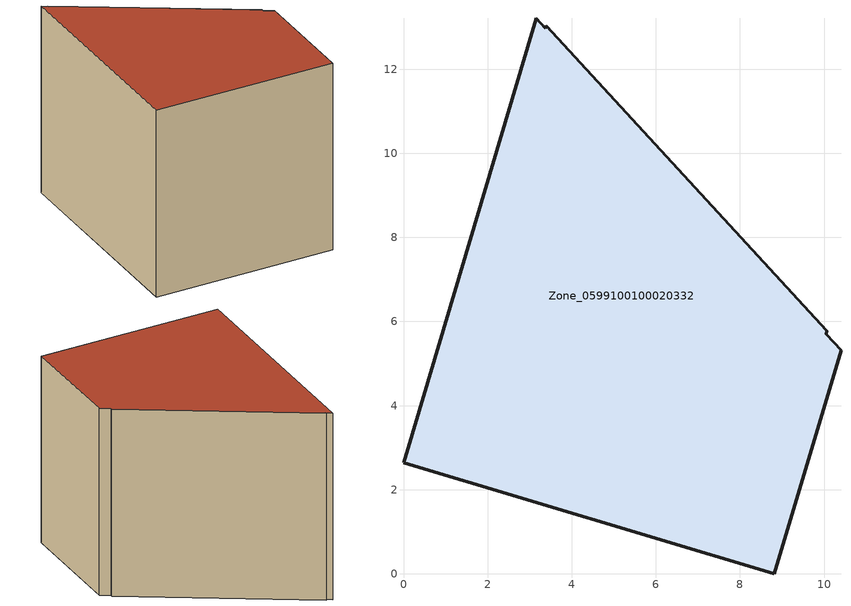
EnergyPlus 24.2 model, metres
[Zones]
Zone_0599100100020332
 floor ground (C_G): 3.39,13.03 10.06,5.78 10.05,5.7 10.4,5.31 8.81,0 0,2.64 3.15,13.21 3.37,12.97 z3.26
 wall outside (C_F): 10.05,5.7 10.06,5.78 3.39,13.03 3.37,12.97 3.15,13.21 0,2.64 8.81,0 10.4,5.31 10.05,5.7 z3.26:13.11
 roof outside (C_R): 10.06,5.78 3.39,13.03 3.37,12.97 3.15,13.21 0,2.64 8.81,0 10.4,5.31 10.05,5.7 z13.11
[BUILDING]
Pand.0599100100020332: North Axis=0; Terrain=City; Loads Convergence Tolerance Value=0.04; Temperature Convergence Tolerance Value=0.4; Solar Distribution=FullExterior; Maximum Number of Warmup Days=25; Minimum Number of Warmup Days=1
[Site:Location]
Rotterdam.The.Hague.AP_ZH_NLD Design_Conditions: Latitude=51.96; Longitude=4.45; Time Zone=1; Elevation=-4.5
[SITE:GROUNDTEMPERATURE:BUILDINGSURFACE]
18, 18, 18, 18, 18, 18, 18, 18, 18, 18, 18, 18
[MATERIAL] Thermal Absorptance=0.9; Solar Absorptance=0.7; Visible Absorptance=0.7
Name | Roughness | Thickness | Conductivity | Density | Specific Heat
G.TC.2015-2018 | MediumSmooth | 0.15 | 0.0428571 | 540 | 1210
F.TC.2015-2018 | Rough | 0.3 | 0.0666667 | 1920 | 840
R.TC.2015-2018 | MediumRough | 0.2 | 0.0333333 | 1500 | 1000
[CONSTRUCTION]
C_G: G.TC.2015-2018
C_F: F.TC.2015-2018
C_R: R.TC.2015-2018
[ZONE]
Zone_0599100100020332: Type=1; Multiplier=1; Ceiling Height=Autocalculate; Volume=Autocalculate; Floor Area=autocalculate; Part of Total Floor Area=Yes
[ZONEINFILTRATION:DESIGNFLOWRATE]
Infil_Zone_0599100100020332: Zone or ZoneList or Space or SpaceList=Zone_0599100100020332; Schedule=AlwaysOn; Design Flow Rate Calculation Method=Flow/Area; Flow Rate per Floor Area=0.0015; Constant Term Coefficient=1; Temperature Term Coefficient=0; Velocity Term Coefficient=0; Velocity Squared Term Coefficient=0
[HVACTEMPLATE:ZONE:IDEALLOADSAIRSYSTEM]
Zone_0599100100020332: Maximum Heating Supply Air Temperature=50; Minimum Cooling Supply Air Temperature=13; Maximum Heating Supply Air Humidity Ratio=0.0156; Minimum Cooling Supply Air Humidity Ratio=0.0077; Heating Limit=NoLimit; Cooling Limit=NoLimit; Dehumidification Control Type=ConstantSensibleHeatRatio; Cooling Sensible Heat Ratio=0.7; Dehumidification Setpoint=60; Humidification Control Type=None; Humidification Setpoint=30; Outdoor Air Method=None; Outdoor Air Flow Rate per Person=0.00944; Outdoor Air Flow Rate per Zone Floor Area=0; Outdoor Air Flow Rate per Zone=0; Demand Controlled Ventilation Type=None; Outdoor Air Economizer Type=NoEconomizer; Heat Recovery Type=None; Sensible Heat Recovery Effectiveness=0.7; Latent Heat Recovery Effectiveness=0.65
[ZONECONTROL:THERMOSTAT]
ThermostatControl_Zone_0599100100020332: Zone or ZoneList=Zone_0599100100020332; Control Type Schedule=DualSetpointControlType; Control 1=Thermostat_Zone_0599100100020332; Temperature Difference Between Cutout And Setpoint=0
[THERMOSTATSETPOINT:DUALSETPOINT]
Thermostat_Zone_0599100100020332: Heating Setpoint Temperature Schedule=HeatingSetpoint_Zone_0599100100020332; Cooling Setpoint Temperature Schedule=CoolingSetpoint_Zone_0599100100020332
[SCHEDULE:COMPACT]
HeatingSetpoint_Zone_0599100100020332: Through: 12/31, For: AllDays, Until: 24:00, 21
CoolingSetpoint_Zone_0599100100020332: Through: 12/31, For: AllDays, Until: 24:00, 24
DualSetpointControlType: Through: 12/31, For: AllDays, Until: 24:00, 4
AlwaysOn: Through: 12/31, For: AllDays, Until: 24:00, 1
